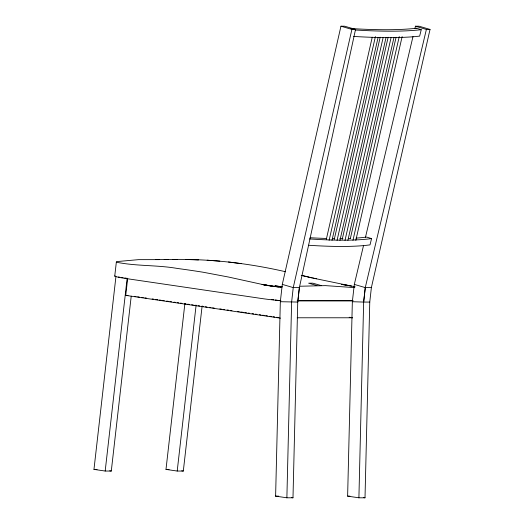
<?xml version="1.0" encoding="UTF-8"?>
<svg xmlns="http://www.w3.org/2000/svg" width="524" height="524" viewBox="0 0 524 524"><rect width="100%" height="100%" fill="white"/><g stroke="black" fill="none" stroke-linecap="round" stroke-linejoin="round"><path stroke-width="0.79" d="M275.611 496.136L280.327 301.713L282.298 284.388L340.954 26.2L344.596 26.2L355.541 29.416L299.361 287.604L297.743 302.066L292.988 497.793L286.877 497.793L275.611 496.136L278.663 496.136M286.877 497.793L291.626 302.066L293.243 287.597L351.899 29.416L355.541 29.416M414.877 28.591L415.44 26.207L419.082 26.207L430.034 29.423L371.378 287.604L369.761 302.073L365.012 497.8L358.901 497.8L347.628 496.143L352.344 301.719L354.322 284.394L363.538 245.468M358.901 497.8L363.649 302.073L365.267 287.604L426.385 29.423L430.034 29.423M114.743 276.102L116.348 262.039M131.216 296.184L111.291 471.043L105.18 471.043L93.966 469.393L115.928 276.639M105.18 471.043L127.142 278.29M280.471 318.16L125.74 295.379L127.686 278.29M202.126 305.944L183.315 471.05L177.204 471.05L165.99 469.399L184.893 303.481M177.204 471.05L196.107 305.132M352.344 301.719L363.649 302.073L365.294 287.611M326.295 239.468L372.23 37.237M329.111 240.365L375.413 36.549M331.993 240.365L378.118 37.342M334.24 239.468L380.175 37.237M337.063 240.365L383.182 37.342M339.945 240.365L386.064 37.342M342.185 239.468L388.127 37.237M345.008 240.365L391.127 37.342M347.89 240.365L394.009 37.342M350.314 238.669L396.072 37.237M352.953 240.365L399.255 36.549M355.835 240.365L402.137 36.549M365.418 237.523L412.997 36.536M416.534 28.237L421.244 29.698L419.652 36.13L415.277 36.575A509.059 65.415 13.9 0 1 355.96 36.569L353.602 36.425M356.025 238.099A425.691 54.699 13.9 0 0 366.617 237.071L371.562 238.61L370.01 244.885L366.047 245.356A428.213 55.027 13.9 0 1 310.156 245.356L308.629 245.252M371.562 238.61L367.599 239.075A428.213 55.027 13.9 0 1 311.701 239.075L309.422 238.918M421.244 29.698L416.868 30.143A509.059 65.415 13.9 0 1 357.551 30.137L355.187 29.986M300.213 286.235L325.417 285.626L354.506 287.604M155.556 259.459L168.401 259.439M172.868 259.439C210.772 258.836 248.645 263.245 285.567 271.733M164.208 259.439L177.053 259.439M371.411 287.611L365.267 287.604L354.322 284.394M125.74 295.379L128 295.379M297.547 300.684L352.96 300.691M297.154 300.855L352.999 300.861M363.649 302.073L369.761 302.073M297.232 317.773L352.639 317.78L349.181 317.269M93.966 469.393L97.025 469.393M165.99 469.399L169.042 469.399M347.628 496.143L349.921 496.143M280.327 301.713L297.743 302.066L299.387 287.604L293.243 287.597L282.298 284.388M159.44 259.635L138.5 259.649L117.337 261.548A22.06 1.683 2.3 0 0 116.531 262.229C136.463 266.284 157.331 264.915 177.42 268.458A1292.125 1136.628 -90 0 1 202.965 272.205L228.385 277.013L264.273 284.886M276.115 286.7L262.164 284.427L271.294 286.091L281.087 287.139M207.124 260.199L219.864 261.116M279.567 300.527L279.122 300.494A18.085 1.107 6.5 0 1 272.192 299.839L269.755 299.571A18.085 1.107 6.5 0 1 260.579 298.346L124.365 278.296A22.113 1.349 6.5 0 1 117.979 277.157L114.913 276.266A22.113 1.349 6.5 0 1 115.149 275.86M280.641 287.113L271.576 286.124L278.441 286.929M241.079 263.618L228.425 261.974M282.128 286.772L274.851 285.79L282.122 286.929M271.288 299.427L273.705 299.787M275.316 300.023L280.969 300.855M118.332 276.993L119.937 277.229M121.535 277.465L123.14 277.7M124.738 277.936L126.343 278.172M134.452 296.329L136.063 296.564M137.674 296.8L139.286 297.036M141.703 297.396L143.314 297.632M144.925 297.868L146.537 298.104M152.176 298.935L153.794 299.171M155.405 299.414L157.822 299.767M159.434 300.003L161.045 300.245M162.656 300.481L164.267 300.717M166.684 301.071L168.296 301.313M169.907 301.549L171.518 301.785M173.935 302.138L175.553 302.381M177.164 302.617L178.776 302.852M180.387 303.088L181.998 303.324M184.415 303.684L186.027 303.92M187.638 304.156L189.249 304.392M191.666 304.752L193.277 304.988M194.889 305.223L196.507 305.459M198.118 305.702L199.729 305.937M202.146 306.291L203.757 306.533M205.369 306.769L206.98 307.005M209.397 307.359L211.008 307.601M212.62 307.837L214.231 308.073M219.877 308.905L221.488 309.14M223.1 309.376L224.711 309.612M227.128 309.972L228.739 310.208M230.35 310.444L231.962 310.68M237.601 311.511L239.213 311.747M240.83 311.99L243.247 312.343M244.859 312.579L246.47 312.821M248.081 313.057L249.693 313.293M252.109 313.647L253.721 313.889M255.332 314.125L256.943 314.361M259.36 314.714L260.972 314.957M262.589 315.193L264.201 315.428M265.812 315.664L267.423 315.9M269.84 316.26L271.452 316.496M273.063 316.732L274.674 316.968M276.659 317.262L278.735 317.57M181.71 470.814L183.315 471.05M363.401 497.564L365.012 497.8M109.693 470.807L111.291 471.043M291.383 497.558L292.988 497.793M271.294 286.091L262.164 284.427L268.877 285.724M308.204 277.163L312.055 277.917M350.084 285.763L341.746 284.414L351.892 286.15L312.821 278.074M316.417 278.794L301.385 275.369M301.208 275.342L308.25 277M321.232 285.587L312.848 283.189L308.656 283.189L317.04 285.587M415.44 26.207L426.385 29.423M340.954 26.2L351.899 29.416M352.416 286.209A17.561 0.884 9.1 0 1 355.187 286.877M350.477 238.394A425.691 54.699 13.9 0 1 348.82 238.459M342.912 238.597A425.691 54.699 13.9 0 1 339.827 238.623M334.214 238.61A425.691 54.699 13.9 0 1 332.557 238.584M326.596 238.453A425.691 54.699 13.9 0 1 310.143 237.726M416.541 28.237A505.673 64.976 13.9 0 1 350.825 28.545M198.517 259.806L185.706 259.518L198.517 259.806"/></g></svg>
